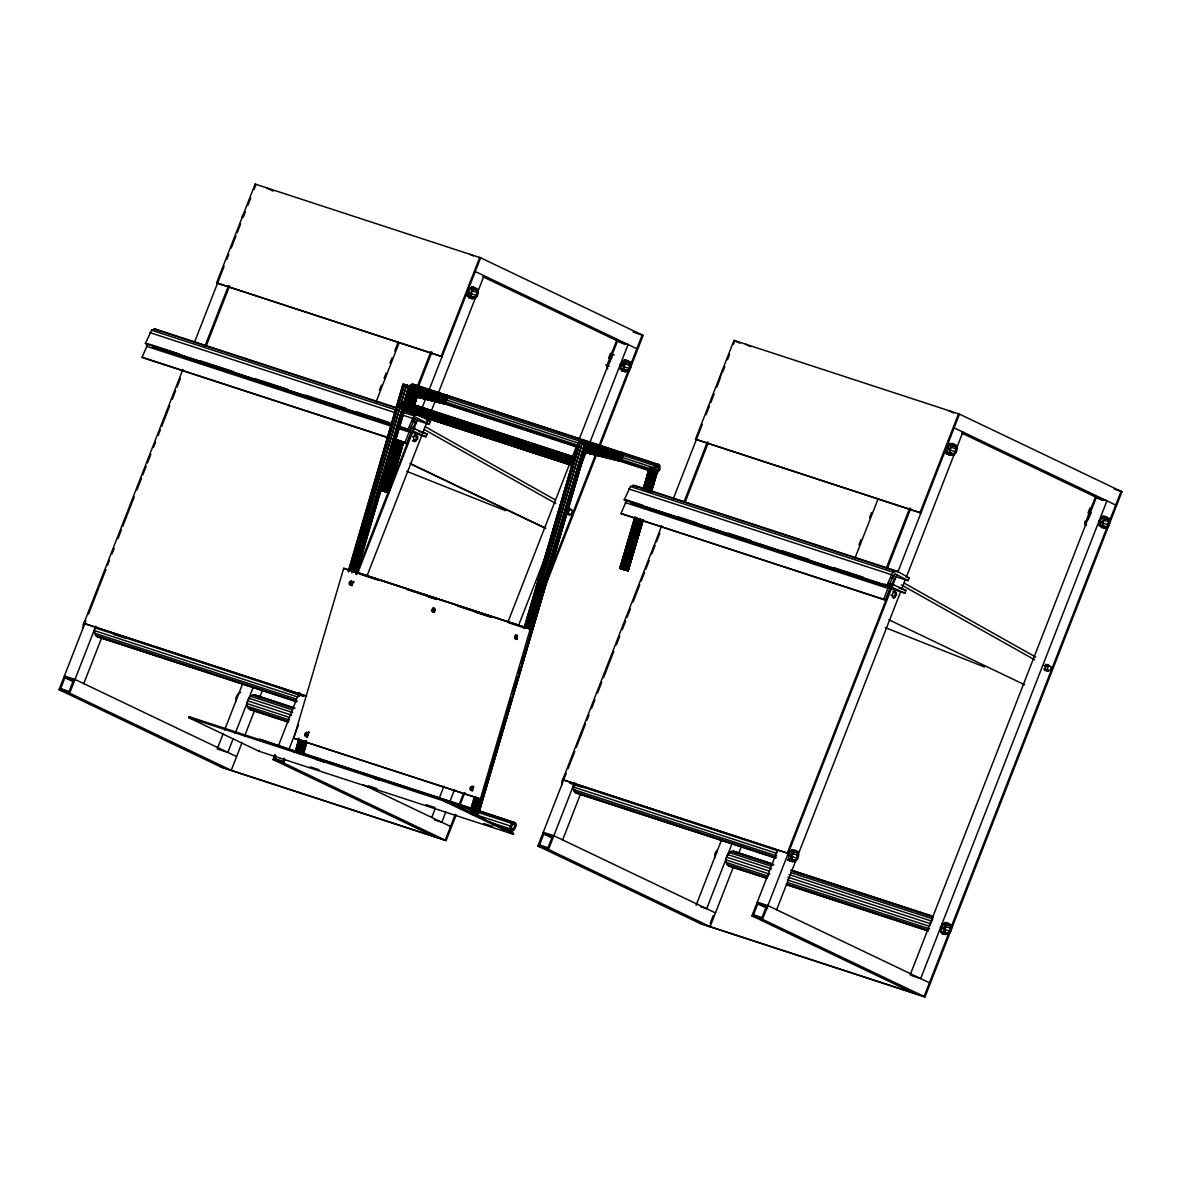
<?xml version="1.0" encoding="UTF-8"?>
<svg xmlns="http://www.w3.org/2000/svg" width="1181" height="1181" viewBox="0 0 1181 1181"><rect width="100%" height="100%" fill="white"/><g stroke="black" fill="none" stroke-linecap="round" stroke-linejoin="round"><path stroke-width="1.5" d="M583.68 443.451L585.835 443.495L585.82 445.03L586.322 443.716L623.155 452.899L620.66 461.387M83.113 628.336L83.187 624.498L85.047 620.999M235.934 701.322L235.993 697.499L237.853 694L240.644 692.465M414.014 435.066L416.627 435.302L417.602 436.616L417.572 438.771L414.974 441.591L412.568 440.602L413.911 441.236L416.509 438.417L415.564 434.948M472.134 299.044L470.378 296.682L470.451 292.844L472.311 289.345L475.087 287.81L477.493 288.961L478.394 292.253L477.36 296.151L474.895 298.837L468.754 297.937M511.609 830.642L510.281 828.87L510.34 825.991L511.727 823.378L513.809 822.227L515.625 823.083L516.289 825.549L513.676 830.479L492.949 824.559M561.979 784.642L562.038 780.818L563.898 777.319M624.956 372.03L623.199 369.668L623.258 365.844L625.118 362.346L627.908 360.81L630.314 361.947L631.215 365.239L630.182 369.151L627.716 371.823L621.56 370.923M720.425 377.019L722.329 370.967M714.785 857.627L714.859 853.804L716.719 850.305M790.871 855.516L790.812 859.34L792.569 861.702L795.33 861.495L797.795 858.823L798.814 854.926L797.913 851.619L795.522 850.482L792.731 852.018L790.871 855.516L787.491 854.409M894.416 591.268L896.468 592.936L896.423 595.076L893.825 597.896L892.762 597.556L895.375 594.737L895.405 592.582L894.416 591.268L892.88 591.386M951.118 454.7L948.874 454.655L947.324 452.884L946.926 449.917L949.76 444.307L952.078 443.421L956.344 445.267L957.245 448.559L956.226 452.471L953.761 455.143L951 455.349L949.244 452.987L949.303 449.164L951.163 445.665L953.953 444.13M945.376 934.688L943.619 932.326L943.693 928.502L945.553 925.003L948.328 923.468L950.735 924.62L951.635 927.912L950.616 931.809L948.136 934.481L941.995 933.581M1103.94 527.686L1101.696 527.641L1100.131 525.87L1100.81 517.618L1104.899 516.422L1109.166 518.267L1110.066 521.559L1109.048 525.456L1106.567 528.128L1103.807 528.335L1102.05 525.973L1102.124 522.15L1103.984 518.651L1106.759 517.116L1103.379 516.008M305.569 736.56L306.706 736.649L308.167 734.316L306.794 732.382L305.643 732.796L304.831 735.527L307.444 737.033L306.75 734.508L308.669 732.855M472.06 786.325L473.433 788.273L471.972 790.606L470.835 790.502L470.141 787.993L472.06 786.325L473.95 786.797L470.909 786.738M472.71 790.975L472.016 788.465L472.784 787.21M514.621 637.976L515.418 635.245L517.573 635.437L516.496 639.113L514.621 637.976L517.234 639.482L515.344 639.01M516.496 638.449L517.308 635.718L515.418 635.245M349.355 584.034L349.384 582.543L351.303 580.875L352.676 582.824L352.248 584.27L350.078 585.067L349.355 584.034L351.968 585.54M351.229 584.506L352.041 581.775L350.152 581.303M431.98 611.005L432.792 608.274L433.944 607.861L435.317 609.795L434.888 611.256L432.718 612.038L431.98 611.005L434.593 612.511M433.87 611.478L434.667 608.746L432.792 608.274M584.964 444.765L585.835 443.495L586.677 444.056L479.132 811.952L476.844 811.096M404.419 403.341L404.507 401.939L405.747 401.983L575.25 457.313M947.841 446.728L947.989 444.617M796.289 851.811L794.724 850.025L792.495 849.995L790.281 851.708L788.524 857.849L789.543 860.314L791.521 861.259L789.38 860.669M947.546 923.025L945.302 922.981L943.102 924.708L940.74 932.075M441.679 394.941L407.814 386.039L447.289 395.502L445.178 404.035L407.475 394.572L445.281 403.902L408.685 394.779M621.811 456.043L622.963 456.058L586.116 446.817L585.289 449.666L622.343 458.272L621.354 457.77L622.564 457.534L621.693 456.619L622.771 456.781L621.856 455.497L623.14 455.349L586.809 445.562L585.008 451.482L583.857 452.087L620.305 461.269L618.15 460.029M654.894 472.533L657.492 472.651L659.987 469.329L659.662 465.299L658.408 464.369L656.843 464.576L654.348 467.912L654.673 471.942L656.326 472.917L657.345 471.869L651.277 492.27L657.404 471.337M586.101 445.326L586.322 443.716L623.494 453.312L585.215 443.362L623.155 452.899M474.29 797.101L470.643 809.487L471.189 813.015L475.264 810.166L479.53 811.244M408.286 393.288L408.006 394.675L408.67 393.243L408.006 394.675L444.809 403.976M441.428 402.795L408.611 394.749L410.944 388.15L410.457 386.32L447.643 395.901L409.349 385.951L408.567 387.368L408.626 385.936L447.629 395.665M445.281 400.89L446.698 400.123L445.946 398.632L447.112 398.647L410.678 388.77L447.274 397.953L410.944 388.15L409.143 394.07L445.606 403.267L441.546 401.953L442.285 402.618M94.332 630.595L94.864 627.82L298.276 694.221L297.745 696.997L94.332 630.595L95.44 635.289L96.916 636.574L296.815 701.824M288.312 722.152L249.722 709.56C244.437 705.633 247.907 695.004 254.461 694.841L294.792 708.01M608.997 363.63L612.393 356.278M573.198 786.915L573.73 784.14L777.128 850.527L776.596 853.302L573.198 786.915L574.291 791.595L575.767 792.879L775.666 858.144M767.163 878.472L728.588 865.88C723.303 861.938 726.758 851.309 733.327 851.147L773.644 864.315M790.783 872.582L932.813 918.936L929.417 926.303L787.387 879.934M1087.849 519.935L1091.244 512.584M475.087 815.525L476.297 812.513L478.541 812.129M1086.52 525.265L1085.826 521.677L1095.599 496.611M585.333 448.411L622.343 458.272L585.156 448.869L622.564 457.534L585.569 447.466L622.771 456.781L586.116 446.817M618.77 459.793L621.472 460.679L585.008 451.482L585.407 449.828M643.778 487.901L648.841 469.388L649.845 467.986L651.971 468.665L655.913 472.858L650.362 492.078M415.077 435.42L413.69 436.911L413.63 440.941M476.593 295.501L476.696 290.113L474.88 289.242L472.799 290.393L471.411 293.021L471.352 295.9L472.68 297.671L474.747 297.509L476.593 295.501L469.817 293.287M629.414 368.487L629.503 363.098L627.702 362.242L625.62 363.394L624.218 366.007L624.173 368.885L625.487 370.657L627.554 370.494L629.414 368.487L624.321 366.833M797.027 858.159L797.116 852.771L795.315 851.914L793.233 853.066L791.831 855.694L791.787 858.557L793.101 860.329L795.167 860.181L797.027 858.159L790.237 855.959M893.825 597.896L892.482 597.246L892.556 593.231L895.478 591.607M955.459 451.806L955.547 446.418L953.746 445.562L951.665 446.713L950.262 449.326L950.218 452.205L951.532 453.976L953.598 453.829L955.459 451.806L950.365 450.153M949.834 931.159L949.937 925.756L948.136 924.9L946.04 926.052L944.593 931.543L945.922 933.315L947.989 933.167L949.834 931.159L944.756 929.491M1049.289 665.922L1048.3 664.593L1046.75 664.711L1044.801 668.402L1046.646 670.882L1048.197 670.026M1108.265 524.807L1108.369 519.404L1106.567 518.548L1104.471 519.699L1103.084 522.327L1103.024 525.191L1104.353 526.962L1106.42 526.815L1108.265 524.807L1103.187 523.139M949.76 444.307L950.055 443.229M1102.877 516.215L1100.662 519.714M299.044 696.51L299.959 693.306M410.235 387.914L410.811 386.659L410.412 388.283L411.018 387.088L447.525 396.742L411.062 387.589L409.349 393.583L445.813 402.795L444.514 401.998M472.252 298.38L470.023 298.35L468.458 296.564L469.123 288.312L473.227 287.116L475.205 288.061M585.215 450.994L585.983 448.249L585.008 451.482L621.885 459.616L585.215 450.994L621.678 460.191L620.055 459.586M384.829 491.266L388.638 492.492L403.754 441.62L388.859 492.61L383.751 491.266L398.396 440.011M400.285 440.734L385.021 491.636L399.488 440.971M409.984 404.271L412.479 395.546L409.822 404.227M401.422 441.369L386.246 491.99L400.876 440.897M411.475 403.902L414 395.089M586.145 447.673L587.252 444.026L479.132 811.952L477.582 811.14M643.335 519.551L628.13 570.763L623.184 569.419L637.327 519.935M645.904 489.879L651.971 468.665L651.13 468.399L644.782 489.525M639.718 518.887L624.439 569.803L638.921 519.123M646.908 491.163L652.901 470.2L649.063 468.946L642.922 489.864M628.277 570.763L621.147 568.666L625.812 570.128L640.309 519.05M648.384 490.868L653.934 471.485L652.089 470.717L653.418 470.879L647.719 490.307M402.426 441.753L387.324 492.285L401.939 441.517M412.523 404.743L415.048 395.989L412.405 404.714M641.859 519.906L626.757 570.438L641.372 519.67M649.934 489.908L654.968 472.4L652.576 471.086L653.934 471.485L648.148 490.794M350.521 570.438L404.315 384.666L403.046 384.209L408.951 385.759M307.178 737.224L308.699 731.925M351.111 585.451L352.145 581.923M355.201 571.324L402.219 408.966M410.501 388.697L411.018 387.088L447.599 396.27L408.862 386.025L403.754 403.666L408.862 386.025L409.689 386.069M397.392 439.686L382.555 490.897L383.751 491.266L398.868 440.779M408.124 402.618L410.161 395.546M402.839 441.856L388.165 492.492L403.046 441.886M413.453 405.186L415.978 396.462L413.365 405.157M388.859 492.61L403.001 443.052M473.094 811.834L477.198 797.692L473.094 811.834L470.658 811.052L474.806 796.909L470.658 811.052M584.816 443.17L578.911 441.62L580.181 442.063L526.386 627.834L355.821 571.884L352.957 572.18M500.404 734.626L478.438 810.52L475.766 811.554L474.157 815.008L470.658 813.871M501.438 731.098L505.512 716.985M509.601 702.857L511.137 697.558M513.189 690.501L514.724 685.216M521.367 662.261L522.888 656.976M530.564 630.506L584.728 443.421L585.555 443.48M634.891 517.514L619.818 568.268L620.852 568.474L622.874 561.492M623.893 557.993L625.413 552.752M627.436 545.77L629.96 537.03M630.979 533.532L633.503 524.807M636.81 517.854L621.988 569.05L623.184 569.419L638.301 518.946M644.988 489.598L651.13 468.399M631.599 556.325L629.03 565.153L632.721 552.826M637.238 536.897L639.807 528.069M642.656 519.994L627.598 570.644L642.257 520.009M642.936 519.448L628.071 570.659L643.069 519.935M651.144 491.193L656.784 471.78L651.543 489.392M349.133 569.345L403.075 384.135L348.144 571.574M306.41 743.041L303.31 753.626L299.28 753.552L302.882 741.151M351.849 572.977L406.485 385.331L404.315 384.666L348.779 571.796M355.968 573.597L403.459 411.209L356.116 571.56M405.526 404.153L411.387 386.615L406.722 402.544L411.387 386.615L404.286 384.548L408.936 385.98L403.592 403.695M384.371 491.399L380.813 490.322L395.65 439.45M396.521 439.421L381.552 490.573L396.89 439.539M406.855 404.123L409.955 393.539M383.751 491.266L398.632 440.41M409.394 403.577L411.962 394.808M388.697 492.61L403.636 441.783M414.191 405.172L416.745 396.417M474.127 801.382L472.592 806.682L474.157 801.397M524.482 628.513L572.268 464.473M574.837 455.645L578.941 441.546L524.261 627.318M472.075 808.439L470.643 809.487L475.146 810.948L478.748 798.563M528.232 628.617L582.351 442.742L580.181 442.063L525.161 627.436M620.173 568.312L635.083 517.603M643.261 489.525L649.402 468.473L652.414 469.462L646.775 488.742M635.954 517.573L620.985 568.74L621.988 569.05L637.238 517.987M644.221 489.347L649.845 467.986L643.615 489.141M623.184 569.419L638.05 518.562M642.907 520.053L628.13 570.763L643.173 519.773M651.071 492.064L656.68 472.828L655.706 472.356L656.976 472.621L651.218 491.754M293.789 738.184L482.114 799.522L293.789 738.184L343.701 568.282L532.04 629.621L343.701 568.282M298.955 737.933L295.324 751.869L298.985 739.513M296.357 752.076L299.989 739.705M349.827 570.143L404.315 384.666M299.398 752.755L301.155 753.079L304.787 740.723M354.492 571.309L402.13 408.966L353.547 571.545M409.571 387.442L409.349 385.951L446.935 395.384L408.626 385.936L408.006 387.486M355.821 573.7L376.547 503.003M377.58 499.46L402.455 414.62M409.349 393.583L446.241 401.57L409.423 392.269L410.265 389.405L447.112 398.647M303.266 754.556L306.912 742.17M356.293 574.128L404.64 409.556M385.021 491.636L400.019 440.41M410.368 405.098L413.468 394.498M386.246 491.99L401.156 441.163M411.948 404.36L414.516 395.591M387.324 492.285L402.19 441.664M412.951 405.009L415.52 396.285M413.822 405.231L416.391 396.506M414.354 404.832L417.026 396.226M417.395 395.487L414.147 406.456L417.247 395.901M524.526 627.214L578.911 441.62M471.189 813.015L475.854 797.116M525.693 627.539L580.181 442.063M474.053 810.24L477.021 810.491L584.728 443.421L623.465 453.681L586.868 444.484L586.278 445.68L586.677 444.056L521.574 664.224M585.436 444.853L585.835 443.495M556.044 548.028L478.822 811.391L587.252 444.026L582.1 442.403L580.151 441.96L584.802 443.392L529.413 628.956M557.078 544.5L564.326 519.758M565.359 516.215L573.656 487.945M574.689 484.402L581.953 459.66M477.98 810.845L479.176 811.037L587.252 444.026M636.323 517.691L620.985 568.74L619.848 568.312L634.847 517.057M620.852 568.474L622.904 561.506L620.852 568.474L626.875 570.379L625.812 570.128L640.574 519.315M632.13 530.107L633.666 524.866M647.513 477.774L649.048 472.533M624.439 569.803L639.452 518.577M648.812 491.281L654.466 472.001L653.049 471.455L653.934 471.485M626.757 570.438L641.623 519.817M650.332 490.145L655.47 472.695L654.495 472.385L655.913 472.858L650.185 492.034M627.598 570.644L642.479 520.039M650.687 492.108L656.326 472.917M658.732 469.964L658.983 466.569L658.009 465.727L655.603 467.263L655.086 469.049L656.311 471.499L657.61 471.234L658.732 469.964L655.248 468.827M351.598 570.763L406.485 385.331L408.862 386.025M359.511 559.336L361.091 554.037M367.882 531.096L369.446 525.796M377.285 499.312L378.865 494.027M379.898 490.484L383.559 478.128M385.656 471.071L392.978 446.359M394.026 442.831L401.333 418.118M307.769 735.483L308.817 731.954M351.953 585.673L352.986 582.144M405.496 404.123L410.693 386.497M384.563 476.15L394.941 441.118M356.145 573.833L404.611 409.586M382.437 490.661L387.442 492.167L380.385 490.1L395.886 439.199M406.264 403.932L409.379 393.347M414.369 405.378L416.952 396.668M527.464 628.174L582.351 442.742L584.728 443.421M505.985 717.103L478.438 810.52L479.176 811.037M507.018 713.575L511.698 697.705M513.263 692.42L517.942 676.565M518.976 673.037L520.541 667.752M643.187 489.495L649.402 468.473M635.304 517.352L620.246 568.474L635.599 517.44M388.062 492.285L403.238 441.842M634.817 545.77L641.091 524.63M650.967 492.049L656.68 472.828L655.529 472.518M299.28 753.552L302.971 741.181M397.82 439.834L382.555 490.897L381.891 490.528M475.146 810.948L478.836 798.577M645.653 489.805L651.971 468.665M646.642 491.089L652.901 470.2M625.679 570.143L640.84 519.522M649.742 489.849L654.968 472.4L654.023 472.134M380.813 490.322L396.166 439.288M406.751 404.094L409.925 393.539M407.991 402.573L410.648 393.775M411.342 403.858L413.985 395.089M644.058 489.288L650.406 468.178M585.008 451.482L585.983 448.249M298.941 695.86L299.708 693.395M586.366 446.108L586.868 444.484L623.391 454.154L586.913 445.001L586.352 446.566M387.338 437.531L143.861 358.064L142.104 357.223L147.935 343.715M305.849 695.978L83.866 623.376L182.878 369.402M216.595 282.923L442.078 356.647L216.595 282.923L255.14 184.074L480.608 257.812L429.028 390.114M456.176 814.831L446.123 840.606L221.526 767.296L59.05 689.689L85.844 620.97M88.516 614.105L90.538 608.938M90.76 608.348L98.791 587.769M99.248 586.603L101.256 581.451M101.463 580.904L105.95 569.419M107.486 565.448L109.493 560.311M111.974 553.948L114.173 548.294M117.997 538.492L121.348 529.9M122.691 526.46L126.042 517.869M126.219 517.411L130.737 505.837M130.899 505.394L134.25 496.817M136.922 489.953L141.454 478.335M142.798 474.895L146.149 466.303M147.477 462.878L150.828 454.286M153.515 447.407L155.523 442.255M158.21 435.376L160.35 429.884M161.679 426.459L169.71 405.865M172.278 399.281L175.629 390.69M176.958 387.265L180.413 378.407M194.378 342.579L220.522 275.557M220.803 274.819L224.124 266.301M226.782 259.48L228.774 254.373M231.24 248.054L235.92 236.038M237.263 232.598L240.614 224.006M243.301 217.127L245.382 211.768M247.98 205.095L250.697 198.128M254.004 189.639L256.011 184.502L255.14 184.074M60.644 688.671L64.925 677.687L73.399 680.448L69.118 691.431L60.644 688.671L67.243 691.815M241.957 742.864L231.24 770.337L69.649 693.158L95.764 626.151M204.977 346.033L228.524 285.64M206.217 345.93L229.586 285.994M83.777 683.622L101.876 637.223M513.322 834.258L443.052 800.703L443.436 799.714L513.705 833.269L513.322 834.258L259.052 751.264L188.798 717.708L189.181 716.719L471.824 808.911M223.253 733.49L217.215 748.961L227.815 752.415L233.174 738.671M224.597 730.05L242.681 683.651M235.181 733.504L253.28 687.106M244.629 735.984L254.683 710.209M259.377 698.178L262.728 689.586M379.441 390.232L381.448 385.095M384.12 378.245L386.113 373.107M390.025 363.069L392.033 357.917M394.72 351.052L398.071 342.446M375.824 402.559L399.193 342.623M259.052 751.264L259.436 750.275M417.528 385.951L430.873 351.702M434.652 836.738L273.047 759.545L275.055 754.408M278.406 745.816L299.177 692.553M418.443 386.659L431.936 352.041M282.894 762.454L274.642 758.527L275.867 755.382M426.001 436.808L412.686 430.888L410.885 432.837L406.604 443.82L404.847 442.978L409.128 431.995L412.73 428.083L427.079 434.062L426.001 436.808L410.752 431.833M284.341 758.158L283.13 761.287L274.642 758.527M356.632 573.139L411.49 432.423M413.498 427.271L415.505 422.134L412.021 420.997M441.192 356.234L479.737 257.384L643.099 335.419L600.214 445.385M446.123 840.606L283.647 763.015L284.99 759.575M289.005 749.285L298.38 725.223M357.341 573.996L417.646 419.329M422.326 407.297L425.677 398.706M366.789 576.476L429.102 416.657M431.109 411.49L435.139 401.186M438.491 392.594L476.002 296.357M478.01 291.205L484.048 275.734M608.525 358.33L610.474 353.311M616.748 340.29L606.975 365.357L607.654 368.944M431.892 817.09L435.243 808.498M439.258 798.194L443.953 786.162M508.273 621.191L569.921 463.085M571.929 457.933L576.608 445.901M579.295 439.022L617.486 341.073L628.085 344.527L589.895 442.476M445.842 811.952L441.812 822.271L434.254 819.806M449.858 801.648L454.552 789.617M518.872 624.646L547.674 550.745M577.155 475.131L586.544 451.083M455.29 814.418L445.252 840.193L220.655 766.882M459.306 804.128L463.336 793.794M545.076 584.152L595.992 453.548M598.678 446.684L628.159 371.07M630.152 365.933L642.213 334.991M460.191 804.527L464.886 792.495M541.252 596.612L596.863 453.976M890.134 583.355L905.93 590.367L904.867 593.113L891.552 587.193L889.736 589.157L885.455 600.14L620.97 513.528L626.786 500.021L642.553 505.173M511.949 832.428L512.48 831.055L510.723 830.213L510.192 831.586L506.797 830.479M562.717 779.696L788.199 853.42L562.717 779.696L661.744 525.722M695.461 439.229L920.929 512.967L695.461 439.229L733.991 340.394L959.474 414.118L897.84 572.209M920.058 512.539L958.588 413.704L1121.95 491.724L924.989 996.926L700.392 923.616L537.901 846.009L566.275 773.245M568.046 768.698L570.054 763.531M570.29 762.956L574.748 751.5M576.313 747.499L578.321 742.362M578.764 741.196L580.786 736.043M580.993 735.497L583.001 730.345M583.458 729.164L585.466 724.012M587.016 720.041L589.024 714.904M591.504 708.541L594.855 699.949M597.527 693.085L599.535 687.918M599.727 687.445L601.734 682.293M603.565 677.614L605.573 672.461M605.75 672.004L613.78 651.41M616.29 644.959L619.641 636.367M622.328 629.488L625.664 620.896M627.008 617.471L630.359 608.879M633.046 602L635.053 596.848M635.186 596.494L639.748 584.816M641.209 581.052L644.56 572.475M645.771 569.345L649.24 560.458M651.809 553.874L655.145 545.282M656.488 541.858L659.839 533.266M673.244 498.884L697.661 436.247M698.03 435.302L702.311 424.319M706.076 414.679L709.427 406.087M710.755 402.647L714.106 394.055M716.793 387.191L720.144 378.599M722.816 371.72L724.839 366.568M727.511 359.688L729.563 354.448M733.534 344.232L734.877 340.807M539.496 844.976L543.777 833.993L552.265 836.768L547.984 847.737L539.496 844.976L547.748 848.918M733.549 866.514L710.106 926.642L548.501 849.464L574.63 782.457M683.843 502.353L707.375 441.96M685.069 502.235L708.438 442.299M562.643 839.927L580.727 793.529M696.081 905.266L721.532 839.957M732.131 843.426L706.666 908.72L700.613 906.742M710.194 923.365L713.25 915.511M738.907 852.771L741.579 845.891M858.971 544.825L860.964 539.687M869.556 517.662L871.563 512.51M854.69 558.879L878.059 498.943M886.37 567.943L909.724 508.007M913.503 993.044L751.913 915.865L777.364 850.571M887.241 568.74L910.787 508.361M753.508 914.832L757.789 903.849L766.262 906.609L761.981 917.593L753.508 914.832L758.453 917.194M885.455 600.14L883.698 599.298L887.979 588.315L891.596 584.388L893.633 584.492M787.314 853.007L894.371 578.439L895.242 578.852L891.758 577.716M924.989 996.926L762.498 919.32L896.497 575.634M776.64 909.783L796.068 859.945M798.076 854.793L900.586 591.858M901.93 588.433L905.281 579.841M906.624 576.402L962.899 432.039M1088.026 512.967L1089.989 507.963M910.079 975.122L1096.337 497.378L1106.937 500.833L920.678 978.577L911.599 975.609M1049.053 665.656L1047.222 668.416L1048.152 671.118L1050.559 670.011L1051.12 666.645L1045.554 664.504M949.568 931.204L924.103 996.498L699.506 923.188M950.897 927.779L1121.079 491.311M406.441 402.426L405.91 403.725L405.747 401.983L406.515 403.193M355.983 573.612L355.821 571.884M392.313 424.481L145.381 343.464L151.581 330.193L155.685 329.159L397.406 408.05M418.414 414.915L430.371 421.632L429.22 424.348L416.258 417.498L414.413 419.373L409.822 430.194L408.124 429.234L412.715 418.414L416.406 414.679M908.086 580.653L895.124 573.818L893.279 575.678L888.688 586.499L624.247 499.784L630.433 486.513L634.537 485.465L897.28 571.235L909.222 577.952L908.086 580.653L892.821 575.678M888.688 586.499L886.975 585.54L891.566 574.719L893.176 572.268L897.28 571.235M940.238 929.462L942.202 933.654L946.66 933.374M241.618 218.145L243.478 214.647M715.819 853.981L717.207 851.353M294.792 752.076L296.21 751.027L293.538 752.076M574.586 457.313L404.507 401.939L399.281 403.961L398.853 405.378L573.656 462.435L398.957 404.891L402.16 409.91L572.062 465.373L574.394 457.387M402.854 408.67L402.16 409.91L403.252 410.486L572.755 465.816M404.507 401.939L403.341 403.725L402.883 402.278L573.892 458.11L573.641 459.32L401.068 402.987L399.828 407.194L572.534 463.572M523.965 628.012L525.324 627.214M470.909 287.987L467.587 290.836M624.011 359.91L626.048 360.102L623.73 360.987L620.896 366.597L621.28 369.564L622.83 371.336M409.822 387.028L410.944 385.759M571.427 509.306L570.202 509.336L568.356 512.111L569.286 514.798L571.707 513.705L572.254 510.325L567.928 508.17M658.408 464.369L412.627 384.135L409.556 385.641L426.991 391.339M402.145 407.799L400.979 408.774L571.988 464.591M568.282 513.366L566.732 514.237L569.345 513.72M513.809 822.227L479.914 811.155L477.833 812.307L476.43 814.934L510.34 825.991M249.722 709.56L253.575 709.161M945.302 922.981L942.379 923.97L943.102 924.708M620.409 363.822L621.811 363.408L621.944 361.297L623.73 360.987M505.63 510.694L406.766 471.337M984.482 666.999L885.455 627.672M466.982 293.803L468.458 296.564L467.484 296.431L466.982 293.803L468.075 293.611M614.12 451.511L622.8 452.781M403.252 410.486L572.239 465.284M566.836 508.066L569.434 508.288L570.423 509.616M567.899 508.406L569.434 508.288M473.079 296.711L474.467 296.667M625.886 369.697L627.288 369.653M655.617 471.603L656.976 472.621M472.37 809.694L470.643 809.487L472.474 808.793M620.305 369.417L621.28 369.564M947.812 454.316L946.35 452.736L947.324 452.884M1099.171 525.722L1100.131 525.87L1098.67 523.109L1099.747 522.917L1099.26 520.127M445.828 399.208L446.905 399.385L445.946 398.632M96.916 636.574L295.161 700.997M575.767 792.879L775.769 857.878M728.588 865.88L767.266 878.206M620.911 458.759L622.107 458.966L585.289 449.666M475.264 810.166L477.021 810.491M653.536 471.81L654.466 472.001M409.423 392.269L446.477 400.861L409.467 391.014L446.477 400.861M622.107 458.966L585.304 450.389L621.885 459.616M446.905 399.385L409.467 391.014L446.698 400.123L409.704 390.055L446.905 399.385L410.265 389.405M409.143 394.07L445.813 402.795L444.204 402.175M585.466 447.939L622.771 456.781M414.634 395.532L407.46 393.819L428.334 399.104M418.222 396.388L428.983 398.957M595.874 454.213L601.262 455.497M408.847 394.424L445.606 403.267M431.995 400.138L407.991 394.336L445.429 403.651L408.464 394.631M621.472 460.679L583.34 451.983M619.006 460.62L584.477 452.146L621.295 461.062L584.713 451.836M408.006 394.675L445.281 403.902M583.857 452.087L621.147 461.313M407.814 386.039L447.643 395.901M412.169 387.56L422.606 390.173M431.301 392.358L436.512 393.672M410.944 388.15L447.422 397.303L411.062 387.589M431.818 399.99L437.059 401.304M623.494 453.076L584.492 443.347L620.32 452.648M585.422 443.879L623.494 453.312M623.14 455.349L586.544 446.182L622.963 456.058L621.856 455.497M349.384 582.543L351.259 583.015M432.01 609.514L433.899 609.986M514.65 636.5L516.525 636.972M305.643 732.796L307.518 733.268M304.86 734.036L306.75 734.508M304.831 735.527L306.72 735.999M470.141 787.993L472.016 788.465M470.112 789.469L471.987 789.941M585.466 443.908L610.415 450.478M613.987 451.408L619.331 452.825M412.302 387.663L417.631 389.095M655.75 471.883L657.197 472.297M651.159 470.215L653.418 470.879L648.841 469.388M633.134 332.038L643.099 335.419M1114.111 489.037L1121.95 491.724M471.706 286.703L475.087 287.81M473.301 289.005L476.696 290.113M952.152 445.311L955.547 446.418M468.916 288.238L472.311 289.345M947.767 444.558L951.163 445.665M472.282 290.925L477.36 292.578M951.133 447.23L956.226 448.883M945.922 448.057L949.303 449.164M619.42 341.84L624.513 343.494M1103.364 499.814L1098.286 498.146L1102.493 500.154M471.352 296.401L474.747 297.509M950.203 452.722L953.598 453.829M466.997 295.575L470.378 296.682M945.848 451.88L949.244 452.987M945.907 453.696L951 455.349M610.843 353.946L614.341 355.082M624.513 359.703L627.908 360.81M626.122 361.991L629.503 363.098M1104.973 518.297L1108.369 519.404M621.737 361.238L625.118 362.346M1100.589 517.544L1103.984 518.651M623.406 363.349L630.182 365.564M1103.955 520.216L1109.033 521.884M619.877 364.737L623.258 365.844M1098.729 521.042L1102.124 522.15M624.173 369.402L627.554 370.494M1103.024 525.707L1106.42 526.815M619.804 368.561L623.199 369.668M1098.67 524.866L1102.05 525.973M1084.763 521.323L1085.826 521.677M605.691 365.091L609.189 366.243M1084.468 522.814L1085.531 523.153M1085.782 524.467L1084.719 524.128L1085.457 524.91M659.662 465.299L412.627 384.135M411.047 384.356L620.232 452.633M623.716 453.77L656.843 464.576M429.663 391.191L434.888 392.889M655.499 465.432L658.983 466.569M446.167 397.598L601.306 448.234M622.225 455.069L655.352 465.875M654.023 466.48L659.249 468.178M445.163 399.621L579.384 443.436M621.221 457.091L654.348 467.912M444.927 401.85L577.406 445.089M620.985 459.32L657.61 471.234M441.34 402.086L460.516 408.346M474.467 412.907L507.579 423.713M511.078 424.85L577.317 446.477M619.154 460.132L648.782 469.802M440.262 401.953L577.981 446.905M614.578 458.848L649.447 470.23M436.276 401.171L577.479 447.259M605.366 456.368L648.945 470.584M423.979 408.892L443.17 415.166M471.086 424.274L493.776 431.685M521.692 440.793L551.35 450.478M511.063 444.44L516.289 446.138M551.187 457.534L566.895 462.657M153.663 328.923L395.384 407.814M632.529 485.229L895.257 570.999M151.581 330.193L396.801 410.235M403.799 412.523L414.31 415.963M630.433 486.513L893.176 572.268M426.976 420.525L430.371 421.632M905.842 576.845L909.222 577.952M149.972 332.643L395.192 412.686M402.204 414.974L412.715 418.414M628.838 488.949L891.566 574.719M413.97 419.358L429.22 424.348M412.907 421.41L416.391 422.547L415.505 422.134M409.527 426.474L414.782 428.186M888.097 583.252L891.596 584.388M418.605 431.301L427.079 434.062M899.154 588.153L905.93 590.367M149.677 344.291L179.453 354.005M200.475 360.869L233.764 371.735M254.771 378.599L288.061 389.464M305.569 395.177L345.856 408.331M356.367 411.756L389.641 422.621M677.584 516.614L696.849 522.903M728.382 533.192L751.146 540.618M782.678 550.907L808.955 559.484M833.476 567.5L863.252 577.214M884.274 584.078L889.529 585.791M145.381 343.464L392.358 424.082M399.355 426.371L408.124 429.234M624.247 499.784L886.975 585.54M889.057 586.101L892.57 587.237M399.311 426.754L409.822 430.194M152.423 346.963L390.631 424.717M399.385 427.581L408.154 430.43M631.274 503.268L885.263 586.175M889.603 588.138L904.867 593.113M146.385 346.24L391.605 426.282M398.617 428.57L409.128 431.995M625.251 502.545L887.979 588.315M416.553 436.276L417.602 436.616M895.405 592.582L896.468 592.936M412.641 436.571L413.69 436.911M416.509 438.417L417.572 438.771M895.375 594.737L896.423 595.076M890.917 595.062L891.98 595.401M415.476 440.38L416.524 440.72M894.327 596.685L895.39 597.04M413.911 441.236L414.974 441.591M142.104 357.223L387.324 437.265M394.336 439.553L404.847 442.978M620.97 513.528L883.698 599.298M394.336 439.819L406.604 443.82M1045.687 664.372L1046.75 664.711M566.703 508.199L570.202 509.336M1044.388 665.582L1047.872 666.719M1044.314 665.877L1045.377 666.217M1043.827 668.948L1047.326 670.099M567.028 513.632L570.526 514.768M565.788 513.661L569.286 514.798M1044.654 669.967L1048.152 671.118M1045.303 670.247L1044.24 669.893L1046.646 670.882M360.087 574.232L379.278 580.506M407.209 589.614L436.867 599.298M457.815 606.133L490.956 616.954M508.406 622.653L524.113 627.775M427.994 596.671L436.719 599.52M475.102 612.053L490.809 617.176M793.721 851.663L797.116 852.771M789.351 850.91L792.731 852.018M792.702 853.583L797.795 855.236M83.866 623.376L306.72 696.126M113.701 634.463L126.515 638.508M284.163 689.97L303.547 696.436M569.773 783.21L581.643 787.077M790.089 858.513L795.167 860.181M94.539 633.208L296.195 699.034M573.39 789.513L776.803 855.915M787.476 860.048L792.569 861.702M95.44 635.289L297.081 701.115M574.291 791.595L775.947 857.421M791.181 870.043L933.226 916.397M294.733 708.246L254.461 694.841M733.327 851.147L771.843 863.975M791.137 870.279L933.167 916.648M252.513 695.048L292.844 708.201M731.364 851.353L773.452 865.097M790.99 870.81L933.02 917.179M944.948 922.361L948.328 923.468M250.549 696.229L292.637 709.973M729.415 852.549L771.503 866.278M946.542 924.649L949.937 925.756M942.158 923.896L945.553 925.003M248.866 698.251L292.711 712.556M727.732 854.557L771.562 868.862M789.1 874.59L931.13 920.959M945.523 926.568L950.602 928.236M247.685 700.82L291.515 715.125M726.536 857.126L768.624 870.855M787.919 877.158L929.949 923.527M940.297 927.395L943.693 928.502M247.154 703.581L289.242 717.325M726.005 859.901L769.85 874.206M944.593 932.06L947.989 933.167M940.238 931.218L943.619 932.326M247.346 706.194L289.434 719.938M726.212 862.499L768.3 876.243M787.579 882.532L929.624 928.901M248.246 708.275L288.577 721.443M727.112 864.595L767.443 877.763M786.723 884.052L927.011 929.846M251.583 709.87L288.415 721.901M786.561 884.495L925.092 929.727M786.457 884.761L928.487 931.13M301.465 752.755L471.426 808.232M295.265 751.146L259.554 739.217L296.357 751.766M302.572 753.478L470.776 808.38M515.625 823.083L479.914 811.155M64.409 675.96L74.993 679.429L236.599 756.608M543.26 832.28L553.859 835.735L715.45 912.913M757.257 902.136L767.857 905.591L929.462 982.769M188.798 717.708L443.052 800.703M475.707 811.185L479.206 812.321M316.316 759.516L325.07 762.38M374.141 778.382L379.396 780.11M445.975 801.84L475.766 811.554M476.223 811.79L511.727 823.378M475.042 812.853L478.556 814.004M458.951 807.981L474.718 813.118M474.378 814.55L477.892 815.702M488.255 821.666L510.281 828.87M310.293 766.868L319.062 769.732M368.162 785.764L376.931 788.628M426.031 804.645L434.8 807.509M483.885 823.541L492.654 826.405M59.05 689.689L69.649 693.158M273.047 759.545L283.647 763.015M537.901 846.009L548.501 849.464M751.913 915.865L762.498 919.32M948.874 410.663L953.82 413.025M954.115 427.847L1115.72 505.04M961.659 433.058L1102.198 500.183M745.477 344.262L750.422 346.624M733.991 340.394L739.823 343.169M470.023 254.358L473.315 255.923M475.264 271.541L636.869 348.72M482.808 276.738L625.044 344.527M266.611 187.956L273.21 191.101M888.865 619.759L1024.68 684.788M566.437 513.927L567.795 514.576M410.014 463.454L545.223 528.025M410.604 463.882L545.814 528.468M942.364 933.3L944.342 934.26M757.789 903.849L767.68 908.573M543.777 833.993L552.029 837.934M363.202 784.715L450.596 826.464M189.181 716.719L198.984 721.399M64.925 677.687L73.178 681.629M791.624 849.582L792.495 849.995M904.188 583.119L1035.693 657.064M901.443 584.92L1034.556 659.766M634.537 485.465L637.533 487.148M425.337 426.799L555.232 499.843M424.186 429.515L555.69 503.46M155.685 329.159L160.158 331.669M353.193 581.362L354.182 581.953M787.919 859.089L789.543 860.314M946.35 452.736L948.874 454.655M575.029 790.207L576.343 791.418M789.558 850.97L790.281 851.708L788.007 853.494L788.805 854.645M735.025 851.959L736.221 853.671M940.829 926.48L941.626 927.631M574.01 783.638L574.497 786.413M356.529 572.327L356.603 573.095M511.255 826.169L511.225 828.117L513.381 829.239L515.108 824.796L513.041 823.807L511.211 826.567L512.141 829.269L513.528 829.21L514.783 827.851L514.842 824.176L513.617 823.6L511.255 826.169M586.913 445.001L623.288 454.715L586.913 445.001M411.032 395.812L409.01 402.883L410.958 395.797M301.332 740.28L297.745 752.666L301.421 740.31M306.145 740.753L302.572 753.109L306.204 740.767M416.834 395.384L413.763 405.984L416.819 395.384M649.181 470.643L644.634 486.365L649.181 470.643M408.951 393.834L406.397 402.603L408.936 393.819M306.071 743.38L302.971 753.98L306.1 743.38M408.67 393.421L405.57 404.02L408.656 393.406M399.281 403.961L574.084 461.018L399.281 403.961"/></g></svg>
